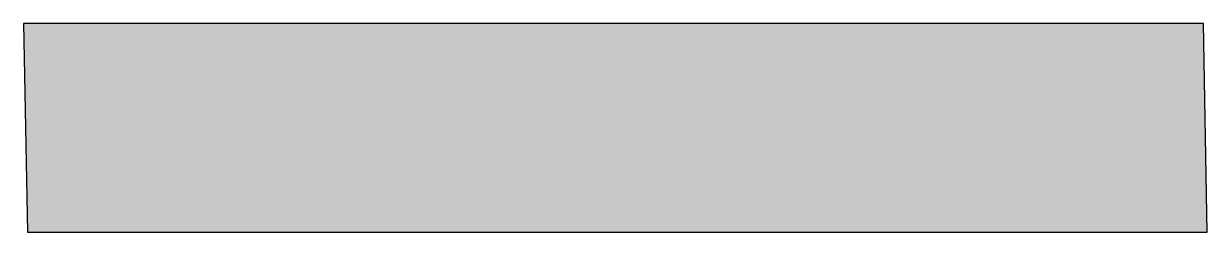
# Model space of a CAD drawing. Header units: millimetres. Extents: x -0.6 to 0.6, y -0.1 to 0.11.
import ezdxf

# ---------------------------------------------------------------- set-up
doc = ezdxf.new("R2010")
doc.units = ezdxf.units.MM

msp = doc.modelspace()

# ---------------------------------------------------------------- hatches: boundary and pattern name
h = msp.add_hatch(color=256)
h.dxf.hatch_style = 1
h.paths.add_polyline_path([(0.5959, 0.1099), (-0.5981, 0.1099), (-0.5942, -0.1013), (0.5997, -0.1013)])

# ---------------------------------------------------------------- linework, layer by layer
msp.add_lwpolyline([(-0.5942, -0.1013), (0.5997, -0.1013), (0.5959, 0.1099), (-0.5981, 0.1099)], close=True)

doc.saveas('drawing.dxf')
